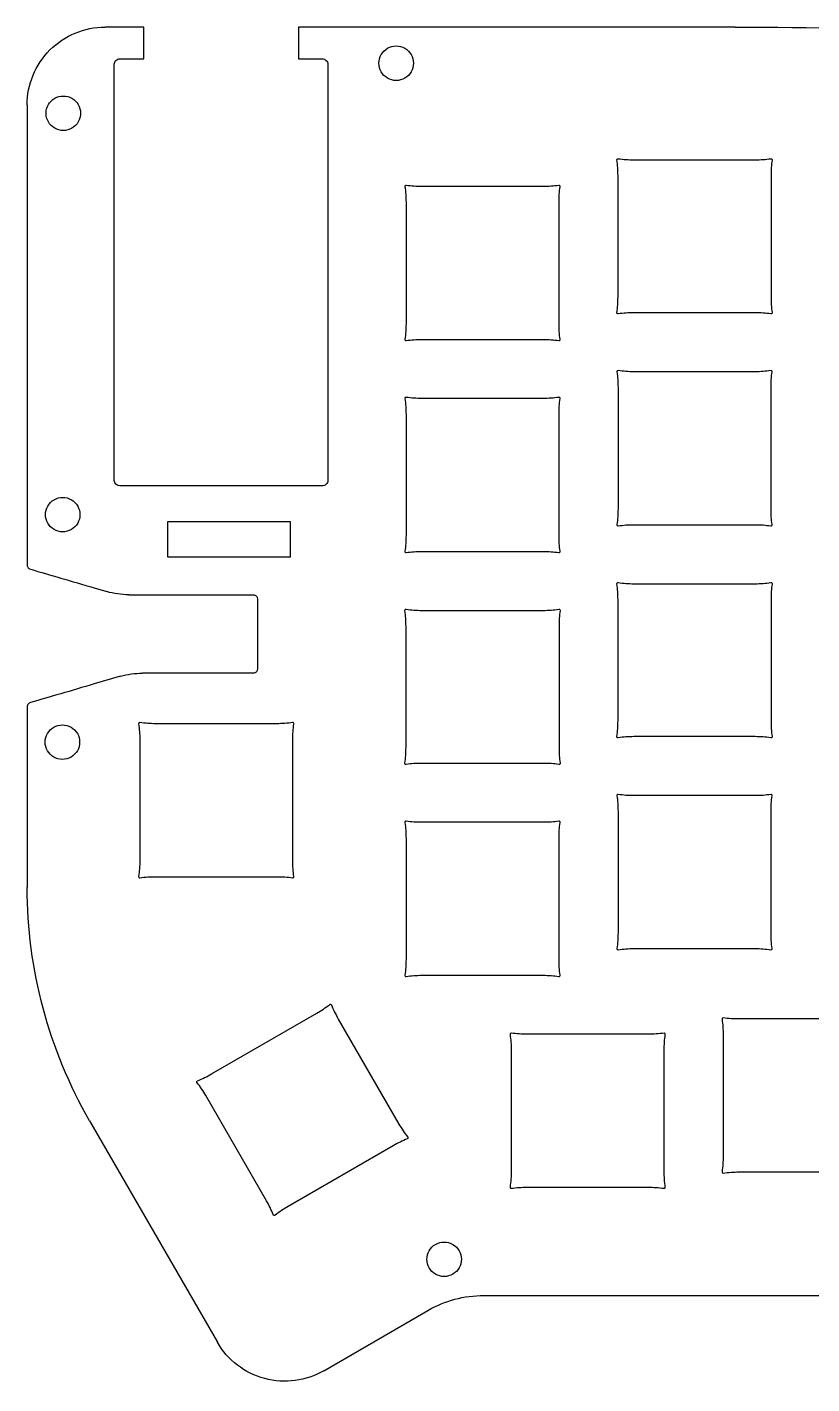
# Model space of a CAD drawing. Extents: x 0 to 620, y 0 to 245.
# Drawn here: x 0.1 to 70.6, y 123.5 to 245.4 of the extents above; entities that cross this region are included whole.
import ezdxf

# ---------------------------------------------------------------- set-up
doc = ezdxf.new("R2010")
doc.units = 0
doc.layers.add('Layer_1', color=7, linetype='CONTINUOUS')

msp = doc.modelspace()

# ---------------------------------------------------------------- linework, layer by layer
at = {"layer": 'Layer_1', "color": 7}
for points in [[(10.606527, 245.404871), (7.132143, 245.404871)], [(10.606527, 242.56333), (10.606527, 245.404871)], [(24.506488, 245.404871), (24.506488, 242.56333)], [(63.765335, 245.404871), (24.506488, 245.404871)], [(7.966534, 204.663455), (7.966534, 242.06335)], [(8.466532, 242.56333), (10.606527, 242.56333)], [(24.506488, 242.56333), (26.646479, 242.56333)], [(27.14648, 242.06335), (27.14648, 204.663455)], [(0.13216, 238.404886), (0.13216, 197.06503)], [(54.643215, 233.478487), (65.557696, 233.478487)], [(53.225474, 221.146256), (53.225474, 232.060746)], [(66.975437, 232.060746), (66.975437, 221.146256)], [(46.507713, 231.078484), (35.593232, 231.078484)], [(34.175491, 229.660743), (34.175491, 218.746251)], [(47.925454, 218.746251), (47.925454, 229.660743)], [(65.557696, 219.728515), (54.643215, 219.728515)], [(35.593232, 217.32851), (46.507713, 217.32851)], [(65.557696, 214.428496), (54.643215, 214.428496)], [(53.225474, 213.010755), (53.225474, 202.096286)], [(66.975437, 202.096286), (66.975437, 213.010755)], [(46.507713, 212.028491), (35.593232, 212.028491)], [(34.175491, 210.61075), (34.175491, 199.696281)], [(47.925454, 199.696281), (47.925454, 210.61075)], [(26.646479, 204.163446), (8.466532, 204.163446)], [(54.643215, 200.678545), (65.557696, 200.678545)], [(35.593232, 198.27854), (46.507713, 198.27854)], [(54.643215, 195.3785), (65.557696, 195.3785)], [(6.141497, 195.005649), (7.296145, 194.667142)], [(9.265313, 194.384462), (20.471, 194.384462)], [(20.820996, 194.034471), (20.820996, 187.684481)], [(53.225474, 183.046264), (53.225474, 193.960785)], [(66.975437, 193.960785), (66.975437, 183.046264)], [(35.593232, 192.978521), (46.507713, 192.978521)], [(34.175491, 180.646285), (34.175491, 191.560753)], [(47.925457, 191.560753), (47.925457, 180.646285)], [(8.518949, 187.053292), (6.158599, 186.363313)], [(20.471, 187.334465), (10.483001, 187.334465)], [(0.13216, 184.303667), (0.13216, 168.078358)], [(22.582533, 182.793216), (11.668052, 182.793216)], [(10.250313, 181.375449), (10.250313, 170.461007)], [(24.000272, 170.461007), (24.000272, 181.375449)], [(65.557696, 181.628522), (54.643215, 181.628522)], [(46.507713, 179.228544), (35.593232, 179.228544)], [(65.557696, 176.32853), (54.643215, 176.32853)], [(53.225474, 174.910789), (53.225474, 163.99632)], [(66.975437, 163.99632), (66.975437, 174.910789)], [(46.507713, 173.928525), (35.593232, 173.928525)], [(34.175491, 172.510784), (34.175491, 161.596315)], [(47.925454, 161.596315), (47.925454, 172.510784)], [(11.668052, 169.043239), (22.582533, 169.043239)], [(54.643215, 162.578579), (65.557696, 162.578579)], [(35.593232, 160.178574), (46.507713, 160.178574)], [(16.699551, 151.309173), (26.15177, 156.766433)], [(28.088438, 156.247507), (33.545685, 146.795309)], [(75.005389, 156.250259), (64.090904, 156.250259)], [(55.957705, 154.878555), (45.04322, 154.878555)], [(62.673168, 154.832517), (62.673168, 143.918049)], [(43.625479, 153.460814), (43.625479, 142.546345)], [(57.375446, 142.546345), (57.375446, 153.460814)], [(21.637864, 139.920307), (16.180622, 149.372531)], [(5.748999, 147.095875), (17.223904, 127.198684)], [(33.026756, 144.858615), (23.574532, 139.40138)], [(64.090904, 142.500308), (75.005389, 142.500308)], [(45.04322, 141.128604), (55.957705, 141.128604)], [(41.159, 131.398329), (93.017715, 131.398329)], [(26.794762, 124.637654), (36.148972, 130.052793)]]:
    msp.add_lwpolyline(points, dxfattribs=at)
msp.add_lwpolyline([(23.805989, 200.929952), (12.756019, 200.929952), (12.756019, 197.789961), (23.805989, 197.789961)], close=True, dxfattribs=at)
for points in [[(2.182408, 243.354618), (3.49516, 244.667373), (5.275633, 245.404871), (7.132143, 245.404871)], [(63.765335, 245.404871), (90.88628, 245.404871), (117.954525, 243.016111), (144.6563, 238.266297)], [(0.13216, 238.404886), (0.13216, 240.261408), (0.869656, 242.041866), (2.182408, 243.354618)], [(31.745286, 242.158071), (31.744757, 242.712211), (32.040031, 243.22447), (32.519829, 243.5017)], [(32.519829, 243.5017), (32.999631, 243.77893), (33.590934, 243.77893), (34.070732, 243.5017)], [(34.070732, 243.5017), (34.550529, 243.22447), (34.845832, 242.712211), (34.845272, 242.158071)], [(7.966534, 242.06335), (7.966534, 242.195959), (8.019213, 242.323118), (8.112978, 242.416886)], [(8.112978, 242.416886), (8.206746, 242.510652), (8.333923, 242.56333), (8.466532, 242.56333)], [(26.646479, 242.56333), (26.779088, 242.56333), (26.906265, 242.510652), (27.000034, 242.416886)], [(27.000034, 242.416886), (27.093802, 242.323118), (27.14648, 242.195959), (27.14648, 242.06335)], [(32.519829, 240.814413), (32.040031, 241.091643), (31.744728, 241.603929), (31.745286, 242.158071)], [(34.845272, 242.158071), (34.845801, 241.603929), (34.550529, 241.091643), (34.070732, 240.814413)], [(34.070732, 240.814413), (33.590934, 240.537183), (32.999631, 240.537183), (32.519829, 240.814413)], [(2.606923, 239.005568), (3.086493, 239.282425), (3.677349, 239.282425), (4.156921, 239.005568)], [(1.831925, 237.663233), (1.831925, 238.216979), (2.127351, 238.728682), (2.606923, 239.005568)], [(4.156921, 239.005568), (4.636491, 238.728682), (4.931919, 238.216979), (4.931919, 237.663233)], [(2.606923, 236.320872), (2.127351, 236.597758), (1.831925, 237.109461), (1.831925, 237.663233)], [(4.931919, 237.663233), (4.931919, 237.109461), (4.636491, 236.597758), (4.156921, 236.320872)], [(4.156921, 236.320872), (3.677349, 236.044012), (3.086493, 236.044012), (2.606923, 236.320872)], [(53.126461, 233.464437), (53.122043, 233.495579), (53.13252, 233.526958), (53.154758, 233.549183)], [(53.225474, 232.060746), (53.225474, 232.53038), (53.192387, 232.999459), (53.126461, 233.464437)], [(53.154758, 233.549183), (53.176983, 233.571408), (53.208379, 233.581912), (53.239507, 233.577494)], [(53.239507, 233.577494), (53.704504, 233.51156), (54.173567, 233.478487), (54.643215, 233.478487)], [(65.557696, 233.478487), (66.027342, 233.478487), (66.496405, 233.51156), (66.961399, 233.577494)], [(66.961399, 233.577494), (66.992527, 233.581992), (67.02392, 233.571408), (67.04615, 233.549183)], [(67.07445, 233.464437), (67.008524, 232.999459), (66.975437, 232.53038), (66.975437, 232.060746)], [(67.04615, 233.549183), (67.068375, 233.526958), (67.078863, 233.495579), (67.07445, 233.464437)], [(34.104778, 231.149181), (34.082553, 231.126956), (34.072068, 231.095576), (34.076481, 231.064435)], [(34.076481, 231.064435), (34.142404, 230.599457), (34.175491, 230.130378), (34.175491, 229.660743)], [(34.189527, 231.177491), (34.158398, 231.181989), (34.127008, 231.171406), (34.104778, 231.149181)], [(35.593232, 231.078484), (35.123586, 231.078484), (34.654521, 231.111557), (34.189527, 231.177491)], [(47.911416, 231.177491), (47.446422, 231.111557), (46.977359, 231.078484), (46.507713, 231.078484)], [(47.996164, 231.149181), (47.973939, 231.171406), (47.942544, 231.18191), (47.911416, 231.177491)], [(47.925454, 229.660743), (47.925452, 230.130378), (47.958538, 230.599457), (48.024461, 231.064435)], [(48.024461, 231.064435), (48.02888, 231.095576), (48.018402, 231.126956), (47.996164, 231.149181)], [(53.126461, 219.742538), (53.192387, 220.207542), (53.225474, 220.676595), (53.225474, 221.146256)], [(66.975437, 221.146256), (66.975437, 220.676595), (67.008524, 220.207542), (67.07445, 219.742538)], [(53.154764, 219.657792), (53.132539, 219.680017), (53.122051, 219.711423), (53.126461, 219.742538)], [(53.239507, 219.629508), (53.208381, 219.62501), (53.176991, 219.635593), (53.154764, 219.657792)], [(54.643215, 219.728515), (54.173567, 219.728515), (53.704504, 219.695416), (53.239507, 219.629508)], [(66.961399, 219.629508), (66.496405, 219.695416), (66.027342, 219.728515), (65.557696, 219.728515)], [(67.04615, 219.657792), (67.023925, 219.635567), (66.992527, 219.625089), (66.961399, 219.629508)], [(67.07445, 219.742538), (67.078868, 219.711423), (67.068391, 219.680017), (67.04615, 219.657792)], [(34.175491, 218.746251), (34.175491, 218.276616), (34.142404, 217.807537), (34.076481, 217.342559)], [(48.024461, 217.342559), (47.958538, 217.807537), (47.925452, 218.276616), (47.925454, 218.746251)], [(34.076481, 217.342559), (34.072062, 217.311418), (34.08254, 217.280038), (34.104775, 217.257787)], [(34.104775, 217.257787), (34.127, 217.235562), (34.158398, 217.225084), (34.189527, 217.229503)], [(34.189527, 217.229503), (34.654521, 217.295437), (35.123586, 217.32851), (35.593232, 217.32851)], [(46.507713, 217.32851), (46.977359, 217.32851), (47.446422, 217.295437), (47.911416, 217.229503)], [(47.911416, 217.229503), (47.942544, 217.225005), (47.973934, 217.235588), (47.996164, 217.257787)], [(47.996164, 217.257787), (48.018389, 217.280012), (48.028877, 217.311418), (48.024461, 217.342559)], [(53.154764, 214.499192), (53.132539, 214.476967), (53.122051, 214.445588), (53.126461, 214.414446)], [(53.126461, 214.414446), (53.192387, 213.949442), (53.225474, 213.480389), (53.225474, 213.010755)], [(53.239512, 214.527503), (53.208381, 214.532001), (53.176991, 214.521417), (53.154764, 214.499192)], [(54.643215, 214.428496), (54.173567, 214.428496), (53.704509, 214.461569), (53.239512, 214.527503)], [(66.961399, 214.527503), (66.496405, 214.461569), (66.027342, 214.428496), (65.557696, 214.428496)], [(67.04615, 214.499192), (67.023925, 214.521417), (66.992527, 214.531921), (66.961399, 214.527503)], [(66.975437, 213.010755), (66.975437, 213.480389), (67.008524, 213.949442), (67.07445, 214.414446)], [(67.07445, 214.414446), (67.078868, 214.445588), (67.068391, 214.476967), (67.04615, 214.499192)], [(34.104778, 212.099187), (34.082553, 212.076962), (34.072068, 212.045583), (34.076481, 212.014441)], [(34.076481, 212.014441), (34.142404, 211.549463), (34.175491, 211.080384), (34.175491, 210.61075)], [(34.189527, 212.127498), (34.158398, 212.131996), (34.127008, 212.121412), (34.104778, 212.099187)], [(35.593232, 212.028491), (35.123586, 212.028491), (34.654521, 212.061564), (34.189527, 212.127498)], [(47.911416, 212.127498), (47.446422, 212.061564), (46.977359, 212.028491), (46.507713, 212.028491)], [(47.996164, 212.099187), (47.973939, 212.121412), (47.942544, 212.131916), (47.911416, 212.127498)], [(47.925454, 210.61075), (47.925454, 211.080384), (47.958541, 211.549463), (48.024467, 212.014441)], [(48.024467, 212.014441), (48.028885, 212.045583), (48.018381, 212.076962), (47.996164, 212.099187)], [(8.466532, 204.163446), (8.19039, 204.163446), (7.966534, 204.38731), (7.966534, 204.663455)], [(27.000034, 204.309893), (26.906263, 204.216125), (26.779088, 204.163446), (26.646479, 204.163446)], [(27.14648, 204.663455), (27.14648, 204.530846), (27.093802, 204.403661), (27.000034, 204.309893)], [(1.780358, 201.584451), (1.780358, 202.138223), (2.075789, 202.6499), (2.555358, 202.926786)], [(2.555358, 202.926786), (3.034928, 203.203672), (3.625784, 203.203672), (4.105357, 202.926786)], [(4.105357, 202.926786), (4.584926, 202.6499), (4.880354, 202.138223), (4.880354, 201.584451)], [(2.555358, 200.242116), (2.075789, 200.519002), (1.780358, 201.030705), (1.780358, 201.584451)], [(4.880354, 201.584451), (4.880354, 201.030705), (4.584926, 200.519002), (4.105357, 200.242116)], [(53.225474, 202.096286), (53.225474, 201.626625), (53.192387, 201.157573), (53.126461, 200.692568)], [(67.07445, 200.692568), (67.008524, 201.157573), (66.975437, 201.626625), (66.975437, 202.096286)], [(4.105357, 200.242116), (3.625784, 199.96523), (3.034928, 199.96523), (2.555358, 200.242116)], [(53.126461, 200.692568), (53.122043, 200.661453), (53.13252, 200.630047), (53.154764, 200.607822)], [(53.154764, 200.607822), (53.176989, 200.585597), (53.208381, 200.57512), (53.239512, 200.579538)], [(53.239512, 200.579538), (53.704509, 200.645446), (54.173567, 200.678545), (54.643215, 200.678545)], [(65.557696, 200.678545), (66.027342, 200.678545), (66.496405, 200.645446), (66.961399, 200.579538)], [(66.961399, 200.579538), (66.992527, 200.57504), (67.023917, 200.585624), (67.04615, 200.607822)], [(67.04615, 200.607822), (67.068375, 200.630047), (67.078863, 200.661453), (67.07445, 200.692568)], [(34.175491, 199.696281), (34.175491, 199.226646), (34.142404, 198.757567), (34.076481, 198.292589)], [(48.024467, 198.292589), (47.958541, 198.757567), (47.925454, 199.226646), (47.925454, 199.696281)], [(34.076481, 198.292589), (34.072062, 198.261448), (34.08254, 198.230068), (34.104778, 198.207817)], [(34.104778, 198.207817), (34.127003, 198.185592), (34.158398, 198.175115), (34.189527, 198.179533)], [(34.189527, 198.179533), (34.654521, 198.245467), (35.123586, 198.27854), (35.593232, 198.27854)], [(46.507713, 198.27854), (46.977359, 198.27854), (47.446422, 198.245467), (47.911416, 198.179533)], [(47.911416, 198.179533), (47.942544, 198.175035), (47.973934, 198.185618), (47.996164, 198.207817)], [(47.996164, 198.207817), (48.018389, 198.230042), (48.02888, 198.261448), (48.024467, 198.292589)], [(0.13216, 197.06503), (0.13216, 197.030899), (0.136499, 196.996874), (0.145098, 196.963827)], [(0.145098, 196.963827), (0.153697, 196.930781), (0.16645, 196.898978), (0.183058, 196.86916)], [(0.183058, 196.86916), (0.208458, 196.823599), (0.242478, 196.783435), (0.283247, 196.750918)], [(0.283247, 196.750918), (0.323877, 196.718506), (0.370435, 196.694323), (0.420325, 196.679745)], [(0.42032, 196.679745), (1.327159, 196.414739), (2.247278, 196.145711), (3.152115, 195.880995)], [(3.152115, 195.880995), (4.138377, 195.592468), (5.152655, 195.295526), (6.141497, 195.005649)], [(53.126461, 195.364477), (53.122043, 195.395592), (53.13252, 195.426998), (53.154764, 195.449223)], [(53.225474, 193.960785), (53.225474, 194.43042), (53.192387, 194.899472), (53.126461, 195.364477)], [(53.154764, 195.449223), (53.176989, 195.471448), (53.208381, 195.481925), (53.239512, 195.477533)], [(53.239512, 195.477533), (53.704509, 195.411599), (54.173567, 195.3785), (54.643215, 195.3785)], [(65.557696, 195.3785), (66.027342, 195.3785), (66.496405, 195.411599), (66.961399, 195.477533)], [(66.961399, 195.477533), (66.992527, 195.482031), (67.023917, 195.471448), (67.04615, 195.449223)], [(67.07445, 195.364477), (67.008524, 194.899472), (66.975437, 194.43042), (66.975437, 193.960785)], [(67.04615, 195.449223), (67.068375, 195.426998), (67.078863, 195.395592), (67.07445, 195.364477)], [(9.265313, 194.384462), (8.598816, 194.384462), (7.935731, 194.479659), (7.296145, 194.667142)], [(20.471, 194.384462), (20.563821, 194.384462), (20.652848, 194.347605), (20.718486, 194.281962)], [(20.718486, 194.281962), (20.784124, 194.216319), (20.820999, 194.127287), (20.820996, 194.034471)], [(34.076481, 192.964472), (34.072062, 192.995613), (34.08254, 193.026992), (34.104778, 193.049217)], [(34.175491, 191.560753), (34.175491, 192.030414), (34.142404, 192.499467), (34.076481, 192.964472)], [(34.104778, 193.049217), (34.127003, 193.071442), (34.158398, 193.081946), (34.189529, 193.077528)], [(34.189529, 193.077528), (34.654526, 193.011594), (35.123586, 192.978521), (35.593232, 192.978521)], [(46.507713, 192.978521), (46.977359, 192.978521), (47.446422, 193.011594), (47.911416, 193.077528)], [(47.911416, 193.077528), (47.942544, 193.082026), (47.973934, 193.071442), (47.996164, 193.049217)], [(48.024467, 192.964472), (47.958541, 192.499467), (47.925457, 192.030414), (47.925457, 191.560753)], [(47.996164, 193.049217), (48.018389, 193.026992), (48.02888, 192.995613), (48.024467, 192.964472)], [(8.518949, 187.053292), (9.156959, 187.239797), (9.818286, 187.334465), (10.483001, 187.334465)], [(20.718494, 187.436991), (20.652851, 187.371347), (20.563829, 187.334465), (20.471, 187.334465)], [(20.820996, 187.684481), (20.821001, 187.591666), (20.784129, 187.502634), (20.718494, 187.436991)], [(3.145169, 185.48339), (2.242703, 185.22013), (1.325074, 184.95261), (0.420614, 184.689059)], [(6.158599, 186.363313), (5.162199, 186.072034), (4.139493, 185.773452), (3.145169, 185.48339)], [(0.162291, 184.456438), (0.142394, 184.407966), (0.13216, 184.356055), (0.13216, 184.303667)], [(0.248066, 184.586163), (0.211294, 184.548936), (0.182161, 184.504856), (0.162291, 184.456438)], [(0.327806, 184.648631), (0.298686, 184.631168), (0.271897, 184.610266), (0.248066, 184.586163)], [(0.420614, 184.689059), (0.388088, 184.679534), (0.356902, 184.66604), (0.327806, 184.648631)], [(53.126461, 181.642572), (53.192387, 182.107576), (53.225474, 182.576629), (53.225474, 183.046264)], [(66.975437, 183.046264), (66.97544, 182.576629), (67.008524, 182.107576), (67.07445, 181.642572)], [(1.751135, 181.134493), (1.751135, 181.688265), (2.046566, 182.199969), (2.526133, 182.476828)], [(2.526133, 182.476828), (3.005702, 182.753714), (3.596558, 182.753714), (4.076131, 182.476828)], [(4.076131, 182.476828), (4.555701, 182.199969), (4.851129, 181.688265), (4.851129, 181.134493)], [(10.179598, 182.863939), (10.157373, 182.841714), (10.146885, 182.810308), (10.151304, 182.779167)], [(10.151304, 182.779167), (10.217227, 182.314163), (10.250313, 181.84511), (10.250313, 181.375449)], [(10.264347, 182.892223), (10.233219, 182.896721), (10.201828, 182.886138), (10.179598, 182.863939)], [(11.668052, 182.793216), (11.198406, 182.793216), (10.729343, 182.826316), (10.264347, 182.892223)], [(23.986236, 182.892223), (23.521239, 182.826316), (23.052181, 182.793216), (22.582533, 182.793216)], [(24.070987, 182.863939), (24.048762, 182.886164), (24.017364, 182.896642), (23.986236, 182.892223)], [(24.000272, 181.375449), (24.000272, 181.84511), (24.033355, 182.314163), (24.099282, 182.779167)], [(24.099282, 182.779167), (24.1037, 182.810308), (24.093223, 182.841688), (24.070987, 182.863939)], [(2.526133, 179.792158), (2.046566, 180.069071), (1.751135, 180.580774), (1.751135, 181.134493)], [(4.851129, 181.134493), (4.851129, 180.580774), (4.555701, 180.069071), (4.076131, 179.792158)], [(34.076481, 179.242593), (34.142404, 179.707598), (34.175491, 180.176677), (34.175491, 180.646285)], [(47.925457, 180.646285), (47.925457, 180.176677), (47.958541, 179.707598), (48.024467, 179.242593)], [(53.154758, 181.557826), (53.132533, 181.580051), (53.122045, 181.611457), (53.126461, 181.642572)], [(53.239512, 181.529516), (53.208381, 181.525018), (53.176986, 181.535601), (53.154758, 181.557826)], [(54.643215, 181.628522), (54.173567, 181.628522), (53.704509, 181.59545), (53.239512, 181.529516)], [(66.961399, 181.529516), (66.496405, 181.59545), (66.027342, 181.628522), (65.557696, 181.628522)], [(67.046153, 181.557826), (67.023928, 181.535601), (66.99253, 181.525123), (66.961399, 181.529516)], [(67.07445, 181.642572), (67.078868, 181.611457), (67.068391, 181.580051), (67.046153, 181.557826)], [(4.076131, 179.792158), (3.596558, 179.515299), (3.005702, 179.515299), (2.526133, 179.792158)], [(34.104775, 179.157847), (34.08255, 179.180072), (34.072062, 179.211478), (34.076481, 179.242593)], [(34.189529, 179.129537), (34.158398, 179.125039), (34.127006, 179.135622), (34.104775, 179.157847)], [(35.593232, 179.228544), (35.123586, 179.228544), (34.654526, 179.195471), (34.189529, 179.129537)], [(47.911416, 179.129537), (47.446422, 179.195471), (46.977359, 179.228544), (46.507713, 179.228544)], [(47.99617, 179.157847), (47.973945, 179.135622), (47.942546, 179.125118), (47.911416, 179.129537)], [(48.024467, 179.242593), (48.028885, 179.211478), (48.018408, 179.180072), (47.99617, 179.157847)], [(53.154758, 176.399253), (53.132533, 176.377028), (53.122045, 176.345622), (53.126461, 176.31448)], [(53.126461, 176.31448), (53.192387, 175.849502), (53.225474, 175.38045), (53.225474, 174.910789)], [(53.239512, 176.427537), (53.208381, 176.432035), (53.176986, 176.421451), (53.154758, 176.399253)], [(54.643215, 176.32853), (54.173567, 176.32853), (53.704509, 176.361629), (53.239512, 176.427537)], [(66.961399, 176.427537), (66.496405, 176.361629), (66.027342, 176.32853), (65.557696, 176.32853)], [(67.046153, 176.399253), (67.023928, 176.421478), (66.99253, 176.431955), (66.961399, 176.427537)], [(66.975437, 174.910789), (66.97544, 175.38045), (67.008524, 175.849502), (67.07445, 176.31448)], [(67.07445, 176.31448), (67.078868, 176.345622), (67.068391, 176.377001), (67.046153, 176.399253)], [(34.104783, 173.999248), (34.082558, 173.977023), (34.072073, 173.945643), (34.076481, 173.914502)], [(34.076481, 173.914502), (34.142404, 173.449524), (34.175491, 172.980445), (34.175491, 172.510784)], [(34.189527, 174.027532), (34.158406, 174.032029), (34.127016, 174.021446), (34.104783, 173.999248)], [(35.593232, 173.928525), (35.123586, 173.928525), (34.654521, 173.961624), (34.189527, 174.027532)], [(47.911416, 174.027532), (47.446422, 173.961624), (46.977359, 173.928525), (46.507713, 173.928525)], [(47.996156, 173.999248), (47.973931, 174.021473), (47.942541, 174.03195), (47.911416, 174.027532)], [(47.925454, 172.510784), (47.925454, 172.980445), (47.958541, 173.449524), (48.024467, 173.914502)], [(48.024467, 173.914502), (48.028859, 173.945643), (48.018381, 173.977023), (47.996156, 173.999248)], [(10.250313, 170.461007), (10.250313, 169.991372), (10.217227, 169.522293), (10.151304, 169.057315)], [(24.099282, 169.057315), (24.033355, 169.522293), (24.000272, 169.991372), (24.000272, 170.461007)], [(10.151304, 169.057315), (10.146885, 169.026174), (10.157363, 168.994768), (10.179598, 168.972543)], [(10.179598, 168.972543), (10.201823, 168.950318), (10.233219, 168.93984), (10.264347, 168.944232)], [(10.264347, 168.944232), (10.729343, 169.010166), (11.198406, 169.043266), (11.668052, 169.043239)], [(22.582533, 169.043239), (23.052181, 169.043266), (23.521239, 169.010166), (23.986236, 168.944232)], [(23.986236, 168.944232), (24.017364, 168.939734), (24.048757, 168.950318), (24.070987, 168.972543)], [(24.070987, 168.972543), (24.093212, 168.994768), (24.103697, 169.026174), (24.099282, 169.057315)], [(5.748999, 147.095875), (2.069222, 153.476477), (0.132157, 160.712661), (0.13216, 168.078358)], [(53.225474, 163.99632), (53.225474, 163.526659), (53.192387, 163.05758), (53.126461, 162.592602)], [(67.07445, 162.592602), (67.008524, 163.05758), (66.975437, 163.526659), (66.975437, 163.99632)], [(53.126461, 162.592602), (53.122043, 162.561461), (53.132547, 162.530081), (53.154772, 162.507856)], [(53.154772, 162.507856), (53.176997, 162.485631), (53.208389, 162.475154), (53.239512, 162.479572)], [(53.239512, 162.479572), (53.704509, 162.54548), (54.173567, 162.578579), (54.643215, 162.578579)], [(65.557696, 162.578579), (66.027342, 162.578579), (66.496405, 162.54548), (66.961399, 162.479572)], [(66.961399, 162.479572), (66.992524, 162.475074), (67.023912, 162.485658), (67.046142, 162.507856)], [(67.046142, 162.507856), (67.068367, 162.530081), (67.078855, 162.561461), (67.07445, 162.592602)], [(34.175491, 161.596315), (34.175491, 161.126654), (34.142404, 160.657601), (34.076481, 160.192623)], [(48.024467, 160.192623), (47.958541, 160.657601), (47.925454, 161.126654), (47.925454, 161.596315)], [(34.076481, 160.192623), (34.072062, 160.161482), (34.08254, 160.130102), (34.104775, 160.107851)], [(34.104775, 160.107851), (34.127, 160.085626), (34.158398, 160.075148), (34.189527, 160.079567)], [(34.189527, 160.079567), (34.654521, 160.145475), (35.123586, 160.178574), (35.593232, 160.178574)], [(46.507713, 160.178574), (46.977359, 160.178574), (47.446422, 160.145475), (47.911416, 160.079567)], [(47.911416, 160.079567), (47.942546, 160.075069), (47.973939, 160.085652), (47.99617, 160.107851)], [(47.99617, 160.107851), (48.018394, 160.130076), (48.028883, 160.161482), (48.024467, 160.192623)], [(26.15177, 156.766433), (26.558492, 157.001251), (26.94817, 157.264431), (27.317909, 157.554017)], [(27.317909, 157.554017), (27.342647, 157.573332), (27.375077, 157.579946), (27.405443, 157.571744)], [(27.405443, 157.571877), (27.43581, 157.563675), (27.460585, 157.54182), (27.472333, 157.512663)], [(27.472333, 157.512663), (27.647738, 157.077001), (27.853615, 156.654224), (28.088438, 156.247507)], [(62.602448, 156.320955), (62.580223, 156.29873), (62.56974, 156.267324), (62.574156, 156.236209)], [(62.574156, 156.236209), (62.640077, 155.771205), (62.673168, 155.302152), (62.673168, 154.832517)], [(62.687199, 156.349265), (62.656071, 156.353763), (62.624678, 156.34318), (62.602448, 156.320955)], [(64.090904, 156.250259), (63.621259, 156.250259), (63.152196, 156.283331), (62.687199, 156.349265)], [(43.55477, 154.949251), (43.532545, 154.927026), (43.522057, 154.89562), (43.526472, 154.864505)], [(43.639516, 154.977562), (43.608387, 154.98206), (43.576995, 154.971476), (43.55477, 154.949251)], [(45.04322, 154.878555), (44.573575, 154.878555), (44.104512, 154.911628), (43.639516, 154.977562)], [(57.36141, 154.977562), (56.896413, 154.911628), (56.42735, 154.878555), (55.957705, 154.878555)], [(57.446161, 154.949251), (57.423936, 154.971476), (57.392538, 154.981954), (57.36141, 154.977562)], [(57.474456, 154.864505), (57.478874, 154.89562), (57.468397, 154.927026), (57.446161, 154.949251)], [(43.526472, 154.864505), (43.592399, 154.399501), (43.625479, 153.930448), (43.625479, 153.460814)], [(57.375446, 153.460814), (57.375446, 153.930448), (57.408532, 154.399501), (57.474456, 154.864505)], [(15.434405, 150.693065), (15.870068, 150.868483), (16.292826, 151.074329), (16.699551, 151.309173)], [(15.393027, 150.538654), (15.373633, 150.563525), (15.367045, 150.595831), (15.375168, 150.626205)], [(15.375171, 150.626205), (15.38332, 150.656552), (15.405243, 150.681317), (15.434405, 150.693065)], [(16.180622, 149.372531), (15.945799, 149.779222), (15.682616, 150.168926), (15.393027, 150.538654)], [(33.545685, 146.795309), (33.780505, 146.388565), (34.043689, 145.998888), (34.333277, 145.62916)], [(34.291896, 145.474722), (33.856242, 145.299304), (33.433476, 145.093432), (33.026756, 144.858615)], [(34.351147, 145.541609), (34.342998, 145.511235), (34.321064, 145.48647), (34.291896, 145.474722)], [(34.333277, 145.62916), (34.352671, 145.604289), (34.359286, 145.571983), (34.351137, 145.541609)], [(62.673168, 143.918049), (62.673168, 143.448388), (62.640077, 142.979335), (62.574156, 142.514331)], [(43.625479, 142.546345), (43.625479, 142.076684), (43.592399, 141.607632), (43.526472, 141.142627)], [(57.474456, 141.142627), (57.408529, 141.607632), (57.375443, 142.076684), (57.375446, 142.546345)], [(62.574156, 142.514331), (62.569738, 142.483189), (62.580242, 142.45181), (62.602461, 142.429585)], [(62.602461, 142.429585), (62.624686, 142.40736), (62.656076, 142.396882), (62.687199, 142.401301)], [(62.687199, 142.401301), (63.152196, 142.467208), (63.621259, 142.500308), (64.090904, 142.500308)], [(43.526472, 141.142627), (43.522054, 141.111486), (43.532558, 141.080106), (43.554783, 141.057881)], [(43.554783, 141.057881), (43.577008, 141.035656), (43.608393, 141.025179), (43.639516, 141.029597)], [(43.639516, 141.029597), (44.104512, 141.095505), (44.573575, 141.128604), (45.04322, 141.128604)], [(55.957705, 141.128604), (56.42735, 141.128604), (56.896413, 141.095505), (57.36141, 141.029597)], [(57.36141, 141.029597), (57.392533, 141.025099), (57.423918, 141.035683), (57.446148, 141.057881)], [(57.446148, 141.057881), (57.468373, 141.080106), (57.478861, 141.111486), (57.474456, 141.142627)], [(22.253969, 138.655151), (22.078564, 139.090813), (21.872687, 139.513564), (21.637864, 139.920307)], [(23.574532, 139.40138), (23.167809, 139.166537), (22.778132, 138.903356), (22.408396, 138.61377)], [(22.32085, 138.595911), (22.290484, 138.604113), (22.265711, 138.625994), (22.253969, 138.655151)], [(22.408396, 138.61377), (22.383657, 138.594455), (22.351219, 138.587841), (22.32085, 138.596043)], [(36.050449, 134.648334), (36.050449, 135.202079), (36.345877, 135.713783), (36.825447, 135.990669)], [(36.825447, 135.990669), (37.30502, 136.267555), (37.895876, 136.267555), (38.375445, 135.990669)], [(38.375445, 135.990669), (38.855015, 135.713783), (39.150446, 135.202079), (39.150446, 134.648334)], [(36.825447, 133.305999), (36.345877, 133.582885), (36.050449, 134.094562), (36.050449, 134.648334)], [(39.150446, 134.648334), (39.150446, 134.094562), (38.855015, 133.582885), (38.375445, 133.305999)], [(38.375445, 133.305999), (37.895876, 133.029113), (37.30502, 133.029113), (36.825447, 133.305999)], [(36.148972, 130.052793), (37.671546, 130.934198), (39.399707, 131.398329), (41.159, 131.398329)], [(21.478313, 123.933678), (19.682977, 124.414081), (18.152381, 125.588724), (17.223904, 127.198684)], [(26.794762, 124.637654), (25.186334, 123.706534), (23.273648, 123.453275), (21.478313, 123.933678)]]:
    msp.add_open_spline(points, degree=3, dxfattribs=at)

doc.saveas('drawing.dxf')
